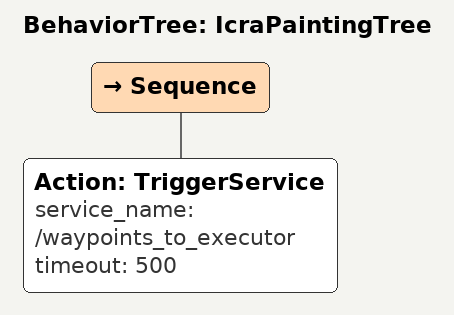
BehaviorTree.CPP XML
<?xml version="1.0"?>
<root main_tree_to_execute="IcraPaintingTree">
    <BehaviorTree ID="IcraPaintingTree">
        <Sequence>
            <Action ID="TriggerService" service_name="/waypoints_to_executor" timeout="500"/>
        </Sequence>
    </BehaviorTree>
</root>
